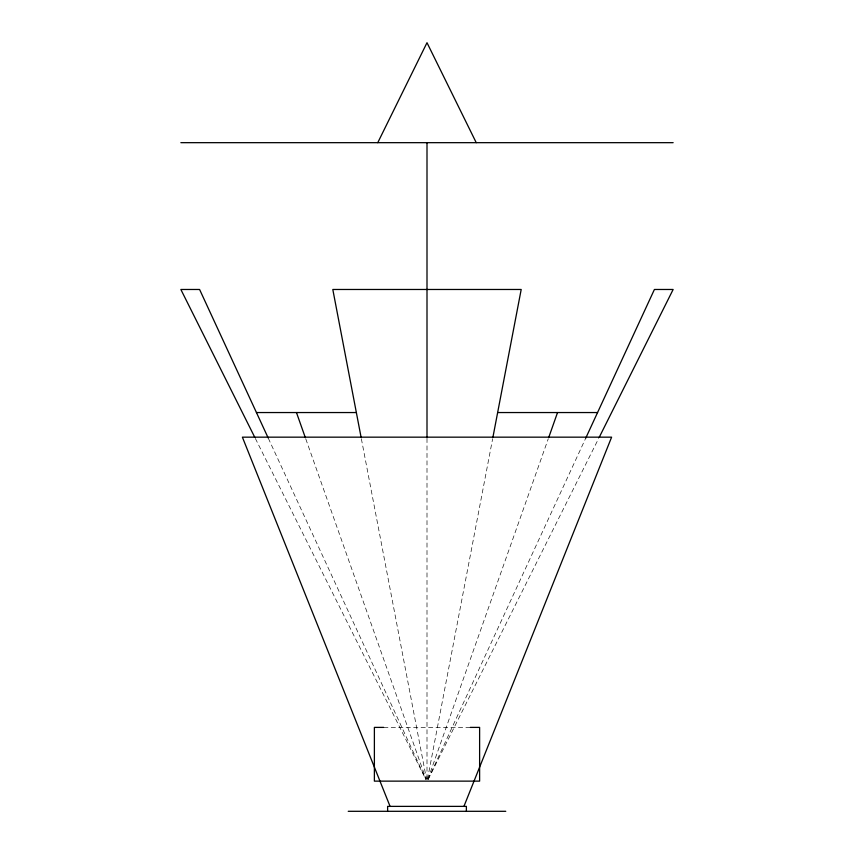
<?xml version="1.0" encoding="UTF-8"?>
<svg xmlns="http://www.w3.org/2000/svg" width="854" height="854" viewBox="0 0 854 854"><rect width="100%" height="100%" fill="white"/><g stroke="black" fill="none" stroke-linecap="round" stroke-linejoin="round"><path stroke-width="0.64" stroke-dasharray="4.27 3.2" d="M427.502 779.147L492.641 438.732M427.886 779.254L548.215 438.913M428.121 779.339L585.684 438.251M428.196 779.382L598.643 438.465M383.713 727.394L470.287 727.394M255.357 438.465L425.804 779.382M268.316 438.251L425.879 779.339M305.785 438.913L426.114 779.254M361.359 438.732L426.498 779.147M427 438.358L427 779.094"/><path stroke-width="1.28" d="M492.886 437.419L521.196 289.474L332.804 289.474L361.114 437.419M548.663 437.664L557.534 412.546M463.925 806.379L611.613 437.163L242.387 437.163L390.075 806.379M585.684 438.251L654.41 289.474L673.144 289.474L599.241 437.28M377.767 142.671L427 42.7L476.233 142.671M180.856 142.671L673.144 142.671M256.446 412.546L356.353 412.546M497.647 412.546L597.554 412.546M383.713 727.394L374.383 727.394L374.383 781.132L479.617 781.132L479.617 727.394L470.287 727.394M348.229 811.3L505.771 811.3M254.759 437.28L180.856 289.474L199.59 289.474L268.188 437.963M296.466 412.546L305.337 437.664M466.38 811.3L466.38 806.379L387.62 806.379L387.62 811.3M427 142.671L427 437.558"/></g></svg>
